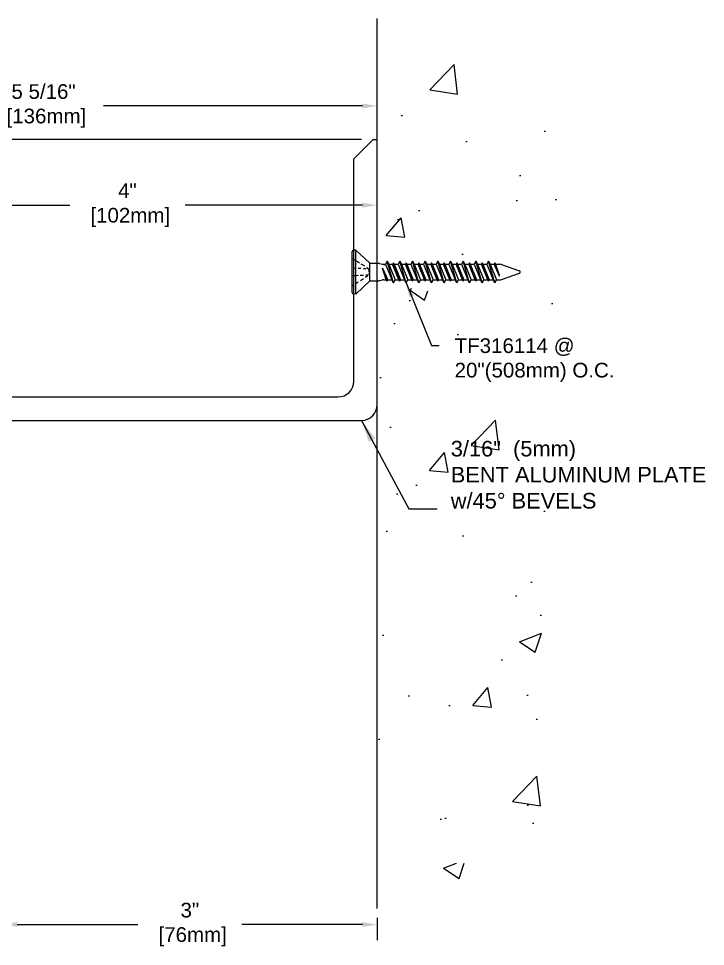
# Model space of a CAD drawing. Header units: inches. Extents: x -5.3 to 16.9, y 1.3 to 9.1.
# Drawn here: x 2.05 to 7.55, y 1.36 to 8.79 of the extents above; entities that cross this region are included whole.
import ezdxf

# ---------------------------------------------------------------- set-up
doc = ezdxf.new("R2010")
doc.units = ezdxf.units.IN
doc.header["$MEASUREMENT"] = 0
for name, color, linetype in [('Anchors', 4, 'Continuous'), ('Conditions', 1, 'Continuous'), ('Dimensions', 3, 'Continuous'), ('Metals', 7, 'Continuous'), ('Text', 2, 'Continuous')]:
    doc.layers.add(name, color=color, linetype=linetype)
doc.styles.add('Arial', font='arial.ttf')
doc.dimstyles.new('ARIAL', dxfattribs={"dimtxt": 0.1175, "dimasz": 0.1175, "dimexe": 0.125, "dimexo": 0.125, "dimgap": 0.125, "dimtad": 0, "dimtih": 1, "dimtoh": 1, "dimdec": 4, "dimzin": 0, "dimdsep": 46, "dimlunit": 4, "dimtxsty": 'Arial', "dimcen": 0.09, "dimadec": 0, "dimazin": 0, "dimtfac": 1, "dimtdec": 4, "dimtofl": 0, "dimtmove": 0, "dimatfit": 3, "dimfxl": 0, "dimfrac": 2, "dimtolj": 1, "dimtzin": 0, "dimarcsym": 0})
doc.dimstyles.get("Standard").update_dxf_attribs({"dimtxt": 0.125, "dimasz": 0.125, "dimexe": 0.125, "dimexo": 0.125, "dimgap": 0.125, "dimtad": 0, "dimtih": 1, "dimtoh": 1, "dimdec": 4, "dimzin": 0, "dimdsep": 46, "dimlunit": 4, "dimtxsty": 'Arial', "dimcen": 0.09, "dimadec": 0, "dimazin": 0, "dimtfac": 1, "dimtdec": 4, "dimtofl": 0, "dimtmove": 0, "dimatfit": 3, "dimfxl": 0, "dimfrac": 2, "dimtolj": 1, "dimtzin": 0, "dimarcsym": 0})

# ---------------------------------------------------------------- blocks, each defined once
blk = doc.blocks.new('*D2')
at = {"layer": 'Defpoints', "color": 0}
for p in [(1.9207, 1.7175), (4.9207, 1.7175), (1.9207, 1.5375)]:
    blk.add_point(p, dxfattribs=at)
at = {"layer": 'Dimensions', "color": 0, "lineweight": -2}
for p, q in [((1.9207, 1.5925), (1.9207, 1.4125)), ((4.9207, 1.5925), (4.9207, 1.4125)), ((2.0382, 1.5375), (3.0046, 1.5375)), ((4.8032, 1.5375), (3.8368, 1.5375))]:
    blk.add_line(p, q, dxfattribs=at)
at = {"layer": 'Dimensions', "color": 0}
for points in [[(2.0382, 1.5571), (2.0382, 1.5179), (1.9207, 1.5375)], [(4.8032, 1.5571), (4.8032, 1.5179), (4.9207, 1.5375)]]:
    blk.add_solid(points, dxfattribs=at)
at = {"layer": 'Dimensions', "color": 0, "insert": (3.4207, 1.5375), "char_height": 0.1175, "attachment_point": 5, "style": 'Arial'}
blk.add_mtext('\\A1;3"\\P [76mm]', dxfattribs=at)
blk = doc.blocks.new('*D3')
at = {"layer": 'Defpoints', "color": 0}
for p in [(4.9207, 8.0908), (4.9207, 7.9789), (-0.4223, 5.6668)]:
    blk.add_point(p, dxfattribs=at)
at = {"layer": 'Dimensions', "color": 0, "lineweight": -2}
for p, q in [((-0.4223, 5.7918), (-0.4223, 8.2158)), ((4.9207, 8.1039), (4.9207, 8.2158)), ((-0.3048, 8.0908), (1.7703, 8.0908)), ((4.8032, 8.0908), (2.7282, 8.0908))]:
    blk.add_line(p, q, dxfattribs=at)
at = {"layer": 'Dimensions', "color": 0}
for points in [[(-0.3048, 8.1104), (-0.3048, 8.0713), (-0.4223, 8.0908)], [(4.8032, 8.1104), (4.8032, 8.0713), (4.9207, 8.0908)]]:
    blk.add_solid(points, dxfattribs=at)
at = {"layer": 'Dimensions', "color": 0, "insert": (2.2492, 8.0908), "char_height": 0.1175, "attachment_point": 5, "style": 'Arial'}
blk.add_mtext('\\A1;5 5/16"\\P [136mm]', dxfattribs=at)
blk = doc.blocks.new('*D4')
at = {"layer": 'Defpoints', "color": 0}
for p in [(0.9207, 7.2964), (4.9207, 6.8414), (0.9207, 5.6038)]:
    blk.add_point(p, dxfattribs=at)
at = {"layer": 'Dimensions', "color": 0, "lineweight": -2}
for p, q in [((0.9207, 5.7288), (0.9207, 7.4214)), ((4.9207, 6.9664), (4.9207, 7.4214)), ((1.0382, 7.2964), (2.459, 7.2964)), ((4.8032, 7.2964), (3.3825, 7.2964))]:
    blk.add_line(p, q, dxfattribs=at)
at = {"layer": 'Dimensions', "color": 0}
for points in [[(1.0382, 7.316), (1.0382, 7.2769), (0.9207, 7.2964)], [(4.8032, 7.316), (4.8032, 7.2769), (4.9207, 7.2964)]]:
    blk.add_solid(points, dxfattribs=at)
at = {"layer": 'Dimensions', "color": 0, "insert": (2.9207, 7.2964), "char_height": 0.1175, "attachment_point": 5, "style": 'Arial'}
blk.add_mtext('\\A1;4"\\P [102mm]', dxfattribs=at)
blk = doc.blocks.new('TF316114')
for p, q in [((-0.1634, 0), (0.1634, 0)), ((-0.1042, -0.0127), (-0.1125, 0)), ((-0.1762, -0.0285), (-0.1747, -0.0103)), ((-0.1762, -0.0285), (0.1762, -0.0285)), ((-0.1762, -0.0285), (-0.0698, -0.141)), ((-0.0815, -0.0472), (-0.0915, -0.0321)), ((-0.0533, -0.0902), (-0.0691, -0.0662)), ((-0.0308, -0.0055), (-0.0311, -0.0002)), ((-0.0297, -0.0263), (-0.0301, -0.0195)), ((-0.0284, -0.051), (-0.0294, -0.0323)), ((-0.0263, -0.091), (-0.0277, -0.065)), ((0.0274, -0.0703), (0.0286, -0.0479)), ((0.0297, -0.0255), (0.0306, -0.0085)), ((0.0662, -0.0707), (0.0485, -0.0976)), ((0.0698, -0.141), (0.1762, -0.0285)), ((0.0898, -0.0346), (0.0746, -0.0579)), ((0.1095, -0.0045), (0.0979, -0.0223)), ((0.1762, -0.0285), (0.1747, -0.0103)), ((-0.0698, -0.141), (-0.0698, -0.2081)), ((-0.0698, -0.141), (0.0698, -0.141)), ((-0.0307, -0.1248), (-0.0441, -0.1044)), ((-0.0245, -0.1261), (-0.0253, -0.1097)), ((-0.024, -0.135), (-0.0107, -0.135)), ((-0.0018, -0.135), (0.0183, -0.135)), ((0.0373, -0.1147), (0.024, -0.135)), ((0.024, -0.135), (0.0245, -0.1246)), ((0.0253, -0.1104), (0.0264, -0.0896)), ((0.0698, -0.141), (0.0698, -0.2081)), ((-0.0687, -0.2177), (-0.0633, -0.2437)), ((0.0687, -0.2177), (0.0633, -0.2437)), ((-0.0863, -0.3304), (0.0862, -0.2796)), ((-0.0737, -0.2796), (0.0321, -0.2431)), ((-0.0737, -0.2796), (-0.0623, -0.2734)), ((-0.0737, -0.2796), (-0.0623, -0.2858)), ((0.0321, -0.2431), (-0.0623, -0.2858)), ((-0.0623, -0.2734), (0.0321, -0.2431)), ((-0.0623, -0.2533), (-0.0623, -0.2734)), ((0.0622, -0.2667), (-0.0623, -0.3175)), ((-0.0623, -0.2858), (-0.0623, -0.3175)), ((0.0622, -0.2925), (-0.0623, -0.3433)), ((0.0622, -0.2925), (0.0622, -0.3242)), ((0.0622, -0.2533), (0.0622, -0.2667)), ((0.0862, -0.2796), (0.0622, -0.2667)), ((0.0862, -0.2796), (0.0622, -0.2925)), ((-0.0863, -0.3304), (-0.0623, -0.3175)), ((-0.0863, -0.3304), (-0.0623, -0.3433)), ((-0.0737, -0.3812), (0.0737, -0.3304)), ((-0.0623, -0.375), (0.0622, -0.3242)), ((0.0622, -0.3365), (-0.0623, -0.3873)), ((-0.0623, -0.3433), (-0.0623, -0.375)), ((0.0622, -0.3682), (-0.0623, -0.419)), ((0.0737, -0.3304), (0.0622, -0.3242)), ((0.0737, -0.3304), (0.0622, -0.3365)), ((0.0622, -0.3365), (0.0622, -0.3682)), ((0.0862, -0.3812), (0.0622, -0.3682)), ((-0.0863, -0.4319), (0.0862, -0.3812)), ((-0.0863, -0.4319), (-0.0623, -0.419)), ((-0.0863, -0.4319), (-0.0623, -0.4449)), ((-0.0737, -0.3812), (-0.0623, -0.375)), ((-0.0737, -0.3812), (-0.0623, -0.3873)), ((-0.0737, -0.4827), (0.0737, -0.4319)), ((-0.0623, -0.3873), (-0.0623, -0.419)), ((0.0622, -0.3941), (-0.0623, -0.4449)), ((-0.0623, -0.4766), (0.0622, -0.4258)), ((0.0622, -0.4381), (-0.0623, -0.4889)), ((-0.0623, -0.4449), (-0.0623, -0.4766)), ((0.0862, -0.3812), (0.0622, -0.3941)), ((0.0622, -0.3941), (0.0622, -0.4258)), ((0.0737, -0.4319), (0.0622, -0.4258)), ((0.0737, -0.4319), (0.0622, -0.4381)), ((0.0622, -0.4381), (0.0622, -0.4698)), ((-0.0863, -0.5335), (0.0862, -0.4827)), ((-0.0737, -0.4827), (-0.0623, -0.4766)), ((-0.0737, -0.4827), (-0.0623, -0.4889)), ((0.0622, -0.4698), (-0.0623, -0.5206)), ((-0.0623, -0.4889), (-0.0623, -0.5206)), ((0.0622, -0.4956), (-0.0623, -0.5464)), ((0.0862, -0.4827), (0.0622, -0.4698)), ((0.0862, -0.4827), (0.0622, -0.4956)), ((0.0622, -0.4956), (0.0622, -0.5273)), ((-0.0863, -0.5335), (-0.0623, -0.5206)), ((-0.0863, -0.5335), (-0.0623, -0.5464)), ((-0.0863, -0.6351), (0.0862, -0.5843)), ((-0.0737, -0.5843), (0.0737, -0.5335)), ((-0.0737, -0.5843), (-0.0623, -0.5781)), ((-0.0737, -0.5843), (-0.0623, -0.5904)), ((-0.0623, -0.5781), (0.0622, -0.5273)), ((0.0622, -0.5397), (-0.0623, -0.5904)), ((-0.0623, -0.5464), (-0.0623, -0.5781)), ((0.0622, -0.5714), (-0.0623, -0.6221)), ((-0.0623, -0.5904), (-0.0623, -0.6221)), ((0.0737, -0.5335), (0.0622, -0.5273)), ((0.0737, -0.5335), (0.0622, -0.5397)), ((0.0622, -0.5397), (0.0622, -0.5714)), ((0.0862, -0.5843), (0.0622, -0.5714)), ((0.0862, -0.5843), (0.0622, -0.5972)), ((-0.0863, -0.6351), (-0.0623, -0.6221)), ((-0.0863, -0.6351), (-0.0623, -0.648)), ((-0.0737, -0.6858), (0.0737, -0.6351)), ((0.0622, -0.5972), (-0.0623, -0.648)), ((-0.0623, -0.6797), (0.0622, -0.6289)), ((0.0622, -0.6412), (-0.0623, -0.692)), ((-0.0623, -0.648), (-0.0623, -0.6797)), ((0.0622, -0.5972), (0.0622, -0.6289)), ((0.0737, -0.6351), (0.0622, -0.6289)), ((0.0737, -0.6351), (0.0622, -0.6412)), ((0.0622, -0.6412), (0.0622, -0.6729)), ((-0.0863, -0.7366), (0.0862, -0.6858)), ((-0.0863, -0.7366), (-0.0623, -0.7237)), ((-0.0863, -0.7366), (-0.0623, -0.7495)), ((-0.0737, -0.6858), (-0.0623, -0.6797)), ((-0.0737, -0.6858), (-0.0623, -0.692)), ((-0.0737, -0.7874), (0.0737, -0.7366)), ((0.0622, -0.6729), (-0.0623, -0.7237)), ((-0.0623, -0.692), (-0.0623, -0.7237)), ((0.0622, -0.6988), (-0.0623, -0.7495)), ((-0.0623, -0.7812), (0.0622, -0.7305)), ((0.0622, -0.7428), (-0.0623, -0.7936)), ((0.0862, -0.6858), (0.0622, -0.6729)), ((0.0862, -0.6858), (0.0622, -0.6988)), ((0.0622, -0.6988), (0.0622, -0.7305)), ((0.0737, -0.7366), (0.0622, -0.7305)), ((0.0737, -0.7366), (0.0622, -0.7428)), ((0.0622, -0.7428), (0.0622, -0.7745)), ((-0.0863, -0.8382), (0.0862, -0.7874)), ((-0.0737, -0.7874), (-0.0623, -0.7812)), ((-0.0737, -0.7874), (-0.0623, -0.7936)), ((-0.0623, -0.7495), (-0.0623, -0.7812)), ((0.0622, -0.7745), (-0.0623, -0.8253)), ((-0.0623, -0.7936), (-0.0623, -0.8253)), ((0.0622, -0.8003), (-0.0623, -0.8511)), ((0.0862, -0.7874), (0.0622, -0.7745)), ((0.0862, -0.7874), (0.0622, -0.8003)), ((0.0622, -0.8003), (0.0622, -0.832)), ((-0.0863, -0.8382), (-0.0623, -0.8253)), ((-0.0863, -0.8382), (-0.0623, -0.8511)), ((-0.0863, -0.9397), (0.0862, -0.889)), ((-0.0737, -0.889), (0.0737, -0.8382)), ((-0.0737, -0.889), (-0.0623, -0.8828)), ((-0.0737, -0.889), (-0.0623, -0.8951)), ((-0.0623, -0.8828), (0.0622, -0.832)), ((0.0622, -0.8444), (-0.0623, -0.8951)), ((-0.0623, -0.8511), (-0.0623, -0.8828)), ((0.0622, -0.876), (-0.0623, -0.9268)), ((0.0737, -0.8382), (0.0622, -0.832)), ((0.0737, -0.8382), (0.0622, -0.8444)), ((0.0622, -0.8444), (0.0622, -0.876)), ((0.0862, -0.889), (0.0622, -0.876)), ((0.0862, -0.889), (0.0622, -0.9019)), ((-0.0863, -0.9397), (-0.0623, -0.9268)), ((-0.0863, -0.9397), (-0.0623, -0.9527)), ((-0.0737, -0.9905), (0.0737, -0.9397)), ((-0.0623, -0.8951), (-0.0623, -0.9268)), ((0.0622, -0.9019), (-0.0623, -0.9527)), ((-0.0623, -0.9844), (0.0622, -0.9336)), ((0.0622, -0.9459), (-0.0623, -0.9967)), ((-0.0623, -0.9527), (-0.0623, -0.9844)), ((0.0622, -0.9019), (0.0622, -0.9336)), ((0.0737, -0.9397), (0.0622, -0.9336)), ((0.0737, -0.9397), (0.0622, -0.9459)), ((0.0622, -0.9459), (0.0622, -0.9776)), ((-0.0863, -1.0413), (0.0862, -0.9905)), ((-0.0863, -1.0413), (-0.0623, -1.0284)), ((-0.0737, -0.9905), (-0.0623, -0.9844)), ((-0.0737, -0.9905), (-0.0623, -0.9967)), ((0.0622, -0.9776), (-0.0623, -1.0284)), ((-0.0623, -0.9967), (-0.0623, -1.0284)), ((0.0622, -1.0035), (-0.0623, -1.0542)), ((-0.0623, -1.0859), (0.0622, -1.0351)), ((0.0862, -0.9905), (0.0622, -0.9776)), ((0.0862, -0.9905), (0.0622, -1.0035)), ((0.0622, -1.0035), (0.0622, -1.0351)), ((0.0737, -1.0413), (0.0622, -1.0351)), ((-0.0863, -1.0413), (-0.0623, -1.0542)), ((-0.0863, -1.1429), (0.0862, -1.0921)), ((-0.0737, -1.0921), (0.0737, -1.0413)), ((-0.0737, -1.0921), (-0.0623, -1.0859)), ((-0.0737, -1.0921), (-0.0623, -1.0983)), ((0.0622, -1.0475), (-0.0623, -1.0983)), ((-0.0623, -1.0542), (-0.0623, -1.0859)), ((0.0622, -1.0792), (-0.0623, -1.13)), ((-0.0623, -1.0983), (-0.0623, -1.13)), ((0.0622, -1.105), (-0.0623, -1.1558)), ((0.0737, -1.0413), (0.0622, -1.0475)), ((0.0622, -1.0475), (0.0622, -1.0792)), ((0.0862, -1.0921), (0.0622, -1.0792)), ((0.0862, -1.0921), (0.0622, -1.105)), ((0.0622, -1.105), (0.0622, -1.1367)), ((-0.0863, -1.1429), (-0.0623, -1.13)), ((-0.0863, -1.1429), (-0.0623, -1.1558)), ((-0.0623, -1.1558), (-0.0623, -1.1817)), ((-0.0335, -1.1798), (0.0622, -1.1367)), ((-0.0335, -1.1798), (0.0737, -1.1429)), ((0.0622, -1.149), (-0.0335, -1.1798)), ((0.0737, -1.1429), (0.0622, -1.1367)), ((0.0737, -1.1429), (0.0622, -1.149)), ((0.0622, -1.149), (0.0622, -1.1817)), ((-0.0596, -1.197), (-0.0096, -1.3398)), ((0.0596, -1.197), (0.0096, -1.3398))]:
    blk.add_line(p, q)
for centre, radius, start, end in [((-0.1634, -0.0113), 0.0112, 90, 175), ((0.1634, -0.0113), 0.0112, 5, 90), ((-0.0233, -0.2081), 0.0465, 180, 191.9357), ((0.0233, -0.2081), 0.0465, 348.0643, 0), ((-0.1088, -0.2533), 0.0465, 0, 11.9357), ((0.1087, -0.2533), 0.0465, 168.0643, 180), ((-0.0158, -1.1817), 0.0465, 180, 199.30575), ((0.0158, -1.1817), 0.0465, 340.69425, 0), ((0, -1.3354), 0.0106, 204.10008, 335.89992)]:
    blk.add_arc(centre, radius, start, end)
blk = doc.blocks.new('*D10')
at = {"layer": 'Defpoints', "color": 0}
for p in [(4.9207, 7.8238), (-2.1496, 5.6668), (-1.6583, 5.6668)]:
    blk.add_point(p, dxfattribs=at)
at = {"layer": 'Dimensions', "color": 0, "lineweight": -2}
for p, q in [((4.7957, 7.8238), (-2.2746, 7.8238)), ((-2.1496, 7.7063), (-2.1496, 6.9601)), ((-2.1496, 5.7843), (-2.1496, 6.3621)), ((-1.7833, 5.6668), (-2.2746, 5.6668))]:
    blk.add_line(p, q, dxfattribs=at)
at = {"layer": 'Dimensions', "color": 0}
for points in [[(-2.1692, 7.7063), (-2.13, 7.7063), (-2.1496, 7.8238)], [(-2.1692, 5.7843), (-2.13, 5.7843), (-2.1496, 5.6668)]]:
    blk.add_solid(points, dxfattribs=at)
at = {"layer": 'Dimensions', "color": 0, "insert": (-2.1496, 6.6611), "char_height": 0.1175, "attachment_point": 5, "style": 'Arial'}
blk.add_mtext('\\A1;2 3/16"\\P [55mm]', dxfattribs=at)
blk = doc.blocks.new('PLATE4')
at = {"layer": 'Metals'}
for p, q in [((6.7958, 7.8318), (6.6396, 7.6756)), ((6.7958, 7.8318), (6.8271, 7.8318)), ((6.8271, 5.7068), (6.8271, 7.8318)), ((6.6396, 5.8943), (6.6396, 7.6756)), ((2.8271, 5.6125), (2.9839, 5.7693)), ((2.9839, 5.7693), (6.5146, 5.7693)), ((2.8271, 5.5818), (2.8271, 5.6125)), ((2.8271, 5.5818), (6.7021, 5.5818))]:
    blk.add_line(p, q, dxfattribs=at)
for centre in [(6.5146, 5.8943), (6.7021, 5.7068)]:
    blk.add_arc(centre, 0.125, 270, 0, dxfattribs=at)

msp = doc.modelspace()

# ---------------------------------------------------------------- hatches: boundary and pattern name
at = {"layer": 'Conditions'}
h = msp.add_hatch(dxfattribs=at)
h.set_pattern_fill('AR-CONC', color=256, scale=0.25, style=0)
h.set_pattern_definition([(50, (1, 0), (1.79315, -0.15688), [0.1875, -2.0625]), (355, (1, 0), (-0.34688, 1.88048), [0.15, -1.65]), (100.451, (1.1494, -0.013), (1.44627, 1.7236), [0.15935, -1.75286]), (46.184, (1, 0.5), (2.6681, -0.4138), [0.28125, -3.09375]), (96.636, (1.2223, 0.4655), (2.33666, 2.4353), [0.239, -2.6293]), (351.184, (1, 0.5), (2.33665, 2.4353), [0.225, -2.475]), (21, (1.25, 0.375), (1.49227, -1.00655), [0.1875, -2.0625]), (326, (1.25, 0.375), (0.6083, 1.81288), [0.15, -1.65]), (71.451, (1.3744, 0.2911), (2.10056, 0.80633), [0.15935, -1.75286]), (37.5, (1, 0), (0.0304, 0.832235), [0, -1.63, 0, -1.675, 0, -1.65625]), (7.5, (1, 0), (0.65767, 0.98603), [0, -0.955, 0, -1.5925, 0, -0.63125]), (327.5, (0.4425, 0), (1.334556, -0.056387), [0, -0.625, 0, -1.95, 0, -2.5875]), (317.5, (0.1925, 0), (1.45797, 0.25026), [0, -0.8125, 0, -1.295, 0, -1.8375])])
edge = h.paths.add_edge_path()
edge.add_line((6.40694, 8.05249), (4.92073, 8.79071))
edge.add_line((4.92073, 8.79071), (4.92073, 6.77698))
edge.add_line((4.92073, 6.77698), (4.93673, 6.76183))
edge.add_line((4.93673, 6.76183), (5.00869, 6.76183))
edge.add_line((5.00869, 6.76183), (5.03942, 6.75534))
edge.add_arc((5.04903, 6.80083), 0.0465, 258.0643, 270)
edge.add_line((5.04903, 6.75433), (5.0624, 6.75433))
edge.add_line((5.0624, 6.75433), (5.07533, 6.77833))
edge.add_line((5.07533, 6.77833), (5.08825, 6.75433))
edge.add_line((5.08825, 6.75433), (5.11995, 6.75433))
edge.add_line((5.11995, 6.75433), (5.12611, 6.76578))
edge.add_line((5.12611, 6.76578), (5.13227, 6.75433))
edge.add_line((5.13227, 6.75433), (5.16397, 6.75433))
edge.add_line((5.16397, 6.75433), (5.17689, 6.77833))
edge.add_line((5.17689, 6.77833), (5.18982, 6.75433))
edge.add_line((5.18982, 6.75433), (5.22151, 6.75433))
edge.add_line((5.22151, 6.75433), (5.22767, 6.76578))
edge.add_line((5.22767, 6.76578), (5.23384, 6.75433))
edge.add_line((5.23384, 6.75433), (5.26553, 6.75433))
edge.add_line((5.26553, 6.75433), (5.27845, 6.77833))
edge.add_line((5.27845, 6.77833), (5.29138, 6.75433))
edge.add_line((5.29138, 6.75433), (5.32307, 6.75433))
edge.add_line((5.32307, 6.75433), (5.32923, 6.76578))
edge.add_line((5.32923, 6.76578), (5.3354, 6.75433))
edge.add_line((5.3354, 6.75433), (5.36709, 6.75433))
edge.add_line((5.36709, 6.75433), (5.38002, 6.77833))
edge.add_line((5.38002, 6.77833), (5.39294, 6.75433))
edge.add_line((5.39294, 6.75433), (5.42463, 6.75433))
edge.add_line((5.42463, 6.75433), (5.4308, 6.76578))
edge.add_line((5.4308, 6.76578), (5.43696, 6.75433))
edge.add_line((5.43696, 6.75433), (5.46865, 6.75433))
edge.add_line((5.46865, 6.75433), (5.48158, 6.77833))
edge.add_line((5.48158, 6.77833), (5.4945, 6.75433))
edge.add_line((5.4945, 6.75433), (5.5262, 6.75433))
edge.add_line((5.5262, 6.75433), (5.53236, 6.76578))
edge.add_line((5.53236, 6.76578), (5.53852, 6.75433))
edge.add_line((5.53852, 6.75433), (5.57022, 6.75433))
edge.add_line((5.57022, 6.75433), (5.58314, 6.77833))
edge.add_line((5.58314, 6.77833), (5.59607, 6.75433))
edge.add_line((5.59607, 6.75433), (5.62776, 6.75433))
edge.add_line((5.62776, 6.75433), (5.63392, 6.76578))
edge.add_line((5.63392, 6.76578), (5.64009, 6.75433))
edge.add_line((5.64009, 6.75433), (5.67178, 6.75433))
edge.add_line((5.67178, 6.75433), (5.6847, 6.77833))
edge.add_line((5.6847, 6.77833), (5.69763, 6.75433))
edge.add_line((5.69763, 6.75433), (5.72932, 6.75433))
edge.add_line((5.72932, 6.75433), (5.73548, 6.76578))
edge.add_line((5.73548, 6.76578), (5.74165, 6.75433))
edge.add_line((5.74165, 6.75433), (5.77334, 6.75433))
edge.add_line((5.77334, 6.75433), (5.78627, 6.77833))
edge.add_line((5.78627, 6.77833), (5.79919, 6.75433))
edge.add_line((5.79919, 6.75433), (5.83088, 6.75433))
edge.add_line((5.83088, 6.75433), (5.83705, 6.76578))
edge.add_line((5.83705, 6.76578), (5.84321, 6.75433))
edge.add_line((5.84321, 6.75433), (5.8749, 6.75433))
edge.add_line((5.8749, 6.75433), (5.88783, 6.77833))
edge.add_line((5.88783, 6.77833), (5.90075, 6.75433))
edge.add_line((5.90075, 6.75433), (5.93245, 6.75433))
edge.add_line((5.93245, 6.75433), (5.93861, 6.76578))
edge.add_line((5.93861, 6.76578), (5.94477, 6.75433))
edge.add_line((5.94477, 6.75433), (5.9853, 6.75433))
edge.add_line((5.9853, 6.75433), (6.13382, 6.7023))
edge.add_arc((6.13117, 6.69208), 0.01056, -75.488576, 75.488576, ccw=False)
edge.add_line((6.13382, 6.68186), (5.9853, 6.62983))
edge.add_line((5.9853, 6.62983), (5.95153, 6.62983))
edge.add_line((5.95153, 6.62983), (5.93861, 6.60583))
edge.add_line((5.93861, 6.60583), (5.92568, 6.62983))
edge.add_line((5.92568, 6.62983), (5.89399, 6.62983))
edge.add_line((5.89399, 6.62983), (5.88783, 6.61839))
edge.add_line((5.88783, 6.61839), (5.88167, 6.62983))
edge.add_line((5.88167, 6.62983), (5.84997, 6.62983))
edge.add_line((5.84997, 6.62983), (5.83705, 6.60583))
edge.add_line((5.83705, 6.60583), (5.82412, 6.62983))
edge.add_line((5.82412, 6.62983), (5.79243, 6.62983))
edge.add_line((5.79243, 6.62983), (5.78627, 6.61839))
edge.add_line((5.78627, 6.61839), (5.7801, 6.62983))
edge.add_line((5.7801, 6.62983), (5.74841, 6.62983))
edge.add_line((5.74841, 6.62983), (5.73548, 6.60583))
edge.add_line((5.73548, 6.60583), (5.72256, 6.62983))
edge.add_line((5.72256, 6.62983), (5.69087, 6.62983))
edge.add_line((5.69087, 6.62983), (5.6847, 6.61839))
edge.add_line((5.6847, 6.61839), (5.67854, 6.62983))
edge.add_line((5.67854, 6.62983), (5.64685, 6.62983))
edge.add_line((5.64685, 6.62983), (5.63392, 6.60583))
edge.add_line((5.63392, 6.60583), (5.621, 6.62983))
edge.add_line((5.621, 6.62983), (5.5893, 6.62983))
edge.add_line((5.5893, 6.62983), (5.58314, 6.61839))
edge.add_line((5.58314, 6.61839), (5.57698, 6.62983))
edge.add_line((5.57698, 6.62983), (5.54528, 6.62983))
edge.add_line((5.54528, 6.62983), (5.53236, 6.60583))
edge.add_line((5.53236, 6.60583), (5.51943, 6.62983))
edge.add_line((5.51943, 6.62983), (5.48774, 6.62983))
edge.add_line((5.48774, 6.62983), (5.48158, 6.61839))
edge.add_line((5.48158, 6.61839), (5.47542, 6.62983))
edge.add_line((5.47542, 6.62983), (5.44372, 6.62983))
edge.add_line((5.44372, 6.62983), (5.4308, 6.60583))
edge.add_line((5.4308, 6.60583), (5.41787, 6.62983))
edge.add_line((5.41787, 6.62983), (5.38618, 6.62983))
edge.add_line((5.38618, 6.62983), (5.38002, 6.61839))
edge.add_line((5.38002, 6.61839), (5.37385, 6.62983))
edge.add_line((5.37385, 6.62983), (5.34216, 6.62983))
edge.add_line((5.34216, 6.62983), (5.32923, 6.60583))
edge.add_line((5.32923, 6.60583), (5.31631, 6.62983))
edge.add_line((5.31631, 6.62983), (5.28462, 6.62983))
edge.add_line((5.28462, 6.62983), (5.27845, 6.61839))
edge.add_line((5.27845, 6.61839), (5.27229, 6.62983))
edge.add_line((5.27229, 6.62983), (5.2406, 6.62983))
edge.add_line((5.2406, 6.62983), (5.22767, 6.60583))
edge.add_line((5.22767, 6.60583), (5.21475, 6.62983))
edge.add_line((5.21475, 6.62983), (5.18305, 6.62983))
edge.add_line((5.18305, 6.62983), (5.17689, 6.61839))
edge.add_line((5.17689, 6.61839), (5.17073, 6.62983))
edge.add_line((5.17073, 6.62983), (5.13903, 6.62983))
edge.add_line((5.13903, 6.62983), (5.12611, 6.60583))
edge.add_line((5.12611, 6.60583), (5.11318, 6.62983))
edge.add_line((5.11318, 6.62983), (5.08149, 6.62983))
edge.add_line((5.08149, 6.62983), (5.07533, 6.61839))
edge.add_line((5.07533, 6.61839), (5.06917, 6.62983))
edge.add_line((5.06917, 6.62983), (5.04903, 6.62983))
edge.add_arc((5.04903, 6.58333), 0.0465, 90, 101.9357)
edge.add_line((5.03942, 6.62883), (5.00869, 6.62233))
edge.add_line((5.00869, 6.62233), (4.93673, 6.62233))
edge.add_line((4.93673, 6.62233), (4.92073, 6.60718))
edge.add_line((4.92073, 6.60718), (4.92073, 5.69879))
edge.add_line((4.92073, 5.69879), (4.92073, 1.66679))
edge.add_line((4.92073, 1.66679), (6.40694, 1.66679))
edge.add_line((6.40694, 1.66679), (6.40694, 5.65884))
edge.add_line((6.40694, 5.65884), (5.471, 5.65884))
edge.add_line((5.471, 5.65884), (5.471, 6.17567))
edge.add_line((5.471, 6.17567), (6.40694, 6.17567))
edge.add_line((6.40694, 6.17567), (6.40694, 8.05249))
edge = h.paths.add_edge_path(flags=17)
edge.add_arc((6.13117, 6.69208), 0.01056, 65.899922, 75.488576, ccw=False)
edge.add_line((6.13549, 6.70172), (6.13382, 6.7023))
h.paths.add_polyline_path([(5.96349, 2.32406), (5.96349, 2.02873), (5.26169, 2.02873), (5.26169, 2.32406)], flags=16)
h.paths.add_polyline_path([(5.31258, 2.27946), (5.88405, 2.27946), (5.88405, 2.07771), (5.31258, 2.07771)], flags=0)

# ---------------------------------------------------------------- linework, layer by layer
msp.add_line((4.92073, 1.66679), (4.92073, 8.79071), dxfattribs=at)

# ---------------------------------------------------------------- block references
at = {"layer": 'Anchors', "rotation": 90}
msp.add_blockref('TF316114', (4.72073, 6.76129), dxfattribs=at)
at = {"layer": 'Conditions'}
msp.add_blockref('PLATE4', (-1.90632, -0.00802), dxfattribs=at)

# ---------------------------------------------------------------- texts
at = {"layer": 'Text', "insert": (5.54136, 6.23076), "char_height": 0.1175, "attachment_point": 1, "style": 'Arial'}
msp.add_mtext('\\A1;TF316114 @\\P20"(508mm) O.C.', dxfattribs=at)
at = {"layer": 'Text', "insert": (5.51048, 5.13819), "char_height": 0.125, "width": 3.0115373, "attachment_point": 4, "style": 'Arial'}
msp.add_mtext('3/16"  (5mm)\\PBENT ALUMINUM PLATE \\Pw/45° BEVELS', dxfattribs=at)

# ---------------------------------------------------------------- dimensions: what is measured, and where the dimension line sits
at = {"layer": 'Dimensions'}
for base, p1, p2, picture, middle in [((4.92073, 8.09084), (-0.42227, 5.66679), (4.92073, 7.97893), '*D3', (2.24923, 8.09084)), ((0.92073, 7.29643), (4.92073, 6.84139), (0.92073, 5.60379), '*D4', (2.92073, 7.29643)), ((1.92073, 1.53747), (4.92073, 1.71753), (1.92073, 1.71753), '*D2', (3.42073, 1.53747))]:
    dim = msp.add_linear_dim(base=base, p1=p1, p2=p2, dimstyle='ARIAL', override={"dimpost": '\\X'}, dxfattribs=at)
    dim.commit()
    dim.dimension.update_dxf_attribs({"geometry": picture, "text_midpoint": middle, "dimtype": 160})
dim = msp.add_linear_dim(base=(-2.1496, 5.66679), p1=(4.92073, 7.82379), p2=(-1.65827, 5.66679), angle=90, dimstyle='ARIAL', override={"dimpost": '\\X'}, dxfattribs=at)
dim.commit()
dim.dimension.update_dxf_attribs({"geometry": '*D10', "text_midpoint": (-2.1496, 6.66108), "dimtype": 160})

# ---------------------------------------------------------------- leaders
at = {"layer": 'Text', "annotation_type": 0, "has_hookline": 1, "hookline_direction": 0, "text_width": 1.26148}
msp.add_leader([(5.15267, 6.67504), (5.35613, 6.17201), (5.41636, 6.17201)], dimstyle='ARIAL', override={"dimgap": 0.125, "dimtad": 0}, dxfattribs=at)
at = {"layer": 'Text'}
msp.add_leader([(4.79573, 5.57379), (5.17478, 4.86605), (5.40102, 4.8659)], dimstyle='Standard', override={"dimasz": 0.18, "dimgap": 0.125, "dimtad": 0}, dxfattribs=at)

doc.saveas('drawing.dxf')
